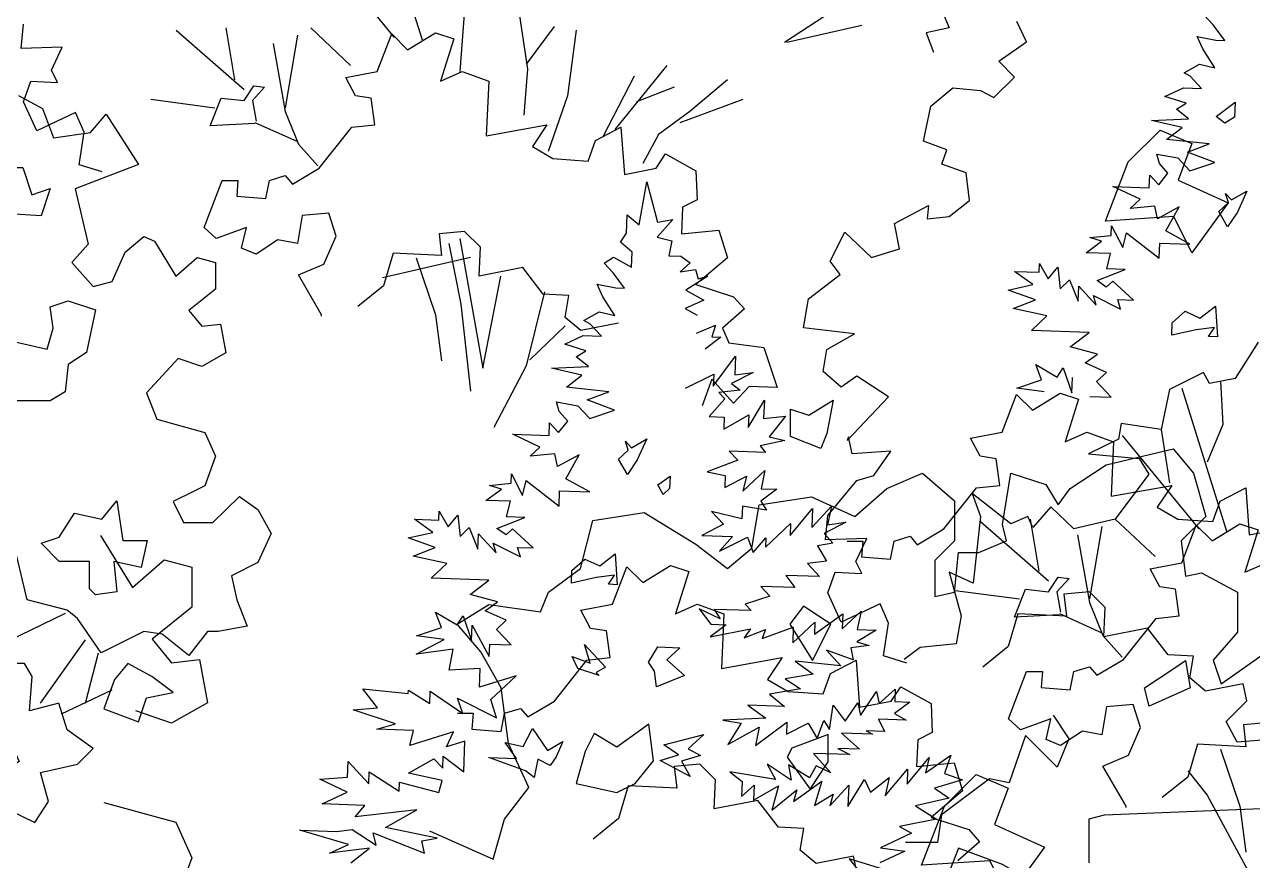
# Model space of a CAD drawing. Header units: inches. Extents: x -11 to 128, y 7 to 56.
# Drawn here: x 23.9788 to 24.4586, y 22.9823 to 23.309 of the extents above; entities that cross this region are included whole.
import ezdxf

# ---------------------------------------------------------------- set-up
doc = ezdxf.new("R2010")
doc.units = ezdxf.units.IN
doc.header["$MEASUREMENT"] = 0
doc.layers.add('CAY', color=94, linetype='Continuous')
doc.layers.add('CAY-3', color=61, linetype='Continuous')
picture_1 = doc.add_image_def('image1.jpg', size_in_pixel=(1680, 1093))

# ---------------------------------------------------------------- blocks, each defined once
blk = doc.blocks.new('A$C76451831')
at = {"layer": 'CAY'}
for p, q in [((1479.9, 1929.8), (1538.3, 1944)), ((1538.3, 1944), (1555.9, 1922.7)), ((1448.6, 1909.2), (1479.9, 1929.8)), ((1288.9, 1909.2), (1320.1, 1922.7)), ((1320.1, 1922.7), (1347.8, 1898.6)), ((1389.7, 1877.9), (1396.8, 1922.7)), ((1396.8, 1922.7), (1427.4, 1912.7)), ((1555.9, 1922.7), (1566.6, 1885)), ((1261.1, 1885), (1288.9, 1909.2)), ((1427.4, 1912.7), (1438, 1895)), ((1438, 1895), (1448.6, 1909.2)), ((1171.5, 1857.3), (1178, 1895)), ((1178, 1895), (1223.4, 1902.1)), ((1223.4, 1902.1), (1261.1, 1885)), ((1347.8, 1898.6), (1347.8, 1863.8)), ((1022.3, 1839.6), (1033, 1881.5)), ((1033, 1881.5), (1077.8, 1888.5)), ((1077.8, 1888.5), (1122.6, 1860.8)), ((1566.6, 1885), (1545.3, 1863.8)), ((1393.2, 1863.8), (1389.7, 1877.9)), ((1122.6, 1860.8), (1150.3, 1839.6)), ((1347.8, 1863.8), (1330.7, 1846.6)), ((1369, 1853.7), (1393.2, 1863.8)), ((1545.3, 1863.8), (1548.9, 1833.1)), ((1150.3, 1839.6), (1171.5, 1857.3)), ((1347.8, 1818.9), (1351.4, 1853.7)), ((1351.4, 1853.7), (1369, 1853.7)), ((994.6, 1818.9), (1022.3, 1839.6)), ((1330.7, 1846.6), (1330.7, 1815.4)), ((1548.9, 1833.1), (1563, 1836)), ((1563, 1836), (1594.3, 1818.9)), ((987.6, 1801.8), (994.6, 1818.9)), ((1330.7, 1815.4), (1347.8, 1818.9)), ((1594.3, 1818.9), (1594.3, 1784.1)), ((915, 1791.2), (942.7, 1808.3)), ((942.7, 1808.3), (987.6, 1801.8)), ((1580.1, 1739.3), (1673.3, 1805.4)), ((935.7, 1767), (915, 1791.2)), ((1594.3, 1784.1), (1573, 1759.9)), ((953.4, 1735.8), (935.7, 1767)), ((1573, 1759.9), (1580.1, 1739.3)), ((959.8, 1687.4), (953.4, 1735.8)), ((977.5, 1649), (959.8, 1687.4)), ((956.3, 1621.3), (977.5, 1649)), ((946.3, 1586.5), (956.3, 1621.3)), ((890.9, 1611.3), (946.3, 1586.5)), ((5920.2, 1227.6), (5912.4, 1236)), ((5192.6, 1187), (5205.3, 1219.7)), ((5205.3, 1219.7), (5219, 1206)), ((5219, 1206), (5243.2, 1220.8)), ((5243.2, 1220.8), (5259.1, 1215.5)), ((5930.2, 1214.1), (5920.2, 1227.6)), ((5259.1, 1215.5), (5247.5, 1178.6)), ((5906.3, 1217.6), (5922.5, 1214.3)), ((5911.3, 1206.6), (5906.3, 1217.6)), ((5922.5, 1214.3), (5930.2, 1214.1)), ((5921.6, 1190.3), (5911.3, 1206.6)), ((5165.2, 1181.8), (5192.6, 1187)), ((5247.5, 1178.6), (5266.4, 1187)), ((5266.4, 1187), (5289.7, 1178.6)), ((5894.8, 1185.8), (5908.2, 1193.5)), ((5908.2, 1193.5), (5921.6, 1190.3)), ((5173.6, 1165.9), (5165.2, 1181.8)), ((5289.7, 1178.6), (5287.5, 1131.1)), ((5900.1, 1182.9), (5894.8, 1185.8)), ((5910.1, 1172.2), (5900.1, 1182.9)), ((4880.4, 1166.1), (4901.2, 1154.7)), ((5187.3, 1163.8), (5173.6, 1165.9)), ((5878.2, 1165.1), (5894.3, 1172.7)), ((5896.6, 1159.5), (5878.2, 1165.1)), ((5894.3, 1172.7), (5910.1, 1172.2)), ((4901.2, 1154.7), (4910.7, 1129.1)), ((5190.5, 1140.6), (5187.3, 1163.8)), ((5888.2, 1154.3), (5896.6, 1159.5)), ((5898.8, 1145.8), (5888.2, 1154.3)), ((4942.9, 1133.8), (4956.7, 1149.9)), ((4956.7, 1149.9), (4984.6, 1105.9)), ((5866.6, 1144.2), (5898.8, 1145.8)), ((5893.1, 1138.3), (5866.6, 1144.2)), ((4910.7, 1129.1), (4942.9, 1133.8)), ((5142, 1102.7), (5170.5, 1138.5)), ((5170.5, 1138.5), (5190.5, 1140.6)), ((5287.5, 1131.1), (5340.3, 1140.6)), ((5340.3, 1140.6), (5327.6, 1121.6)), ((5382.5, 1126.9), (5404.6, 1138.5)), ((5404.6, 1138.5), (5407.8, 1097.4)), ((5879.6, 1127.9), (5893.1, 1138.3)), ((5376.1, 1109), (5382.5, 1126.9)), ((5916.6, 1123.9), (5879.6, 1127.9)), ((5897.8, 1116.8), (5916.6, 1123.9)), ((5327.6, 1121.6), (5345.5, 1111.1)), ((5435.2, 1102.7), (5443.6, 1115.3)), ((5443.6, 1115.3), (5470, 1100.6)), ((5871, 1115), (5889.4, 1111.7)), ((5873.4, 1106.8), (5871, 1115)), ((5889.4, 1111.7), (5899.9, 1100.4)), ((5921.5, 1107.8), (5897.8, 1116.8)), ((4984.6, 1105.9), (4929.6, 1084.7)), ((5118.8, 1089), (5142, 1102.7)), ((5345.5, 1111.1), (5376.1, 1109)), ((5407.8, 1097.4), (5435.2, 1102.7)), ((5880.8, 1098.4), (5873.4, 1106.8)), ((5899.9, 1100.4), (5921.5, 1107.8)), ((5057.6, 1092.1), (5071.3, 1092.1)), ((5071.3, 1092.1), (5070.3, 1078.4)), ((5095.6, 1076.3), (5098.8, 1092.1)), ((5098.8, 1092.1), (5112.5, 1096.3)), ((5112.5, 1096.3), (5118.8, 1089)), ((5420.6, 1053.6), (5427.3, 1091)), ((5427.3, 1091), (5436.5, 1055.8)), ((5470, 1100.6), (5471.1, 1075.2)), ((5864.5, 1085.8), (5864.9, 1096.7)), ((5864.9, 1096.7), (5872.8, 1088.2)), ((5872.8, 1088.2), (5880.8, 1098.4)), ((4929.6, 1084.7), (4941, 1036.7)), ((5856.5, 1075.7), (5832.8, 1086.9)), ((5832.8, 1086.9), (5864.5, 1085.8)), ((5070.3, 1078.4), (5095.6, 1076.3)), ((5458.4, 1068.9), (5457.3, 1045.7)), ((5471.1, 1075.2), (5458.4, 1068.9)), ((5848, 1067.8), (5856.5, 1075.7)), ((5869.4, 1069.8), (5848, 1067.8)), ((5871.7, 1058.8), (5869.4, 1069.8)), ((5890.7, 1069), (5871.7, 1058.8)), ((5879.1, 1048.1), (5890.7, 1069)), ((5409.5, 1046.3), (5410, 1062.2)), ((5410, 1062.2), (5420.6, 1053.6)), ((5268.6, 1047.8), (5246.4, 1045.7)), ((5282.3, 1034.1), (5268.6, 1047.8)), ((5449.8, 1058.1), (5436.1, 1042.7)), ((5436.5, 1055.8), (5449.8, 1058.1)), ((5457.3, 1045.7), (5490, 1048.9)), ((5490, 1048.9), (5497.4, 1024.6)), ((5831.4, 1044.3), (5831.6, 1052.5)), ((5831.6, 1052.5), (5841.4, 1033.6)), ((5900, 1036.5), (5879.1, 1048.1)), ((4973.2, 1029.6), (4989.3, 1043.4)), ((4989.3, 1043.4), (4998.7, 1039.1)), ((4998.7, 1039.1), (5017.2, 1008.8)), ((5246.4, 1045.7), (5248.5, 1026.7)), ((5404.2, 1038.3), (5409.5, 1046.3)), ((5414.3, 1029.8), (5404.2, 1038.3)), ((5436.1, 1042.7), (5449.1, 1039.5)), ((5449.1, 1039.5), (5446.4, 1026.4)), ((5809.5, 1029.2), (5823, 1039.2)), ((5812.7, 1042.3), (5831.4, 1044.3)), ((5823, 1039.2), (5812.7, 1042.3)), ((5841.4, 1033.6), (5844.6, 1046.6)), ((5844.6, 1046.6), (5873.3, 1024.3)), ((5873.3, 1024.3), (5873.7, 1037.4)), ((5873.7, 1037.4), (5900, 1036.5)), ((4941, 1036.7), (4926.8, 1020.6)), ((4961.8, 1004.1), (4973.2, 1029.6)), ((5206.3, 1028.8), (5197.9, 1000.4)), ((5248.5, 1026.7), (5206.3, 1028.8)), ((5281.2, 1008.8), (5282.3, 1034.1)), ((5413.9, 1016.7), (5414.3, 1029.8)), ((5446.4, 1026.4), (5456.8, 1026.1)), ((5456.8, 1026.1), (5464.8, 1020.4)), ((5830.8, 1028.5), (5809.5, 1029.2)), ((5827.6, 1015), (5830.8, 1028.5)), ((4926.8, 1020.6), (4945.3, 999.7)), ((5017.2, 1008.8), (5035.7, 1024.9)), ((5035.7, 1024.9), (5051.8, 1020.6)), ((5051.8, 1020.6), (5051.8, 997.4)), ((5273.8, 1025), (5197.2, 1007.3)), ((5319.2, 1016.2), (5281.2, 1008.8)), ((5337.1, 993), (5319.2, 1016.2)), ((5390, 1020.2), (5398.3, 1025.4)), ((5397.8, 1011.8), (5390, 1020.2)), ((5398.3, 1025.4), (5413.9, 1016.7)), ((5464.8, 1020.4), (5456.3, 1012.5)), ((5497.4, 1024.6), (5470, 1001.4)), ((5768.6, 1012.1), (5768.9, 1019.8)), ((5768.9, 1019.8), (5776.6, 1006.4)), ((5776.6, 1006.4), (5785.1, 1016.5)), ((5785.1, 1016.5), (5787.1, 997.8)), ((5407.8, 998.3), (5397.8, 1011.8)), ((5456.3, 1012.5), (5469.5, 1014.7)), ((5480.2, 1008.9), (5461.2, 996.5)), ((5469.5, 1014.7), (5472, 1006.5)), ((5472, 1006.5), (5480.2, 1008.9)), ((5747.3, 1012.8), (5768.6, 1012.1)), ((5763.2, 1001.4), (5747.3, 1012.8)), ((5787.1, 997.8), (5795.1, 1005.7)), ((5795.1, 1005.7), (5802.6, 986.9)), ((5819.1, 1004.9), (5843.5, 1014.5)), ((5827.1, 999.2), (5819.1, 1004.9)), ((5843.5, 1014.5), (5827.6, 1015)), ((4945.3, 999.7), (4961.8, 1004.1)), ((5051.8, 997.4), (5028.6, 978.9)), ((5197.9, 1000.4), (5175.7, 982.4)), ((5389, 990.8), (5383.9, 1001.9)), ((5383.9, 1001.9), (5400.1, 998.6)), ((5400.1, 998.6), (5407.8, 998.3)), ((5461.2, 996.5), (5476.8, 987.8)), ((5470, 1001.4), (5502.7, 990.9)), ((5741.8, 996.7), (5763.2, 1001.4)), ((5765.5, 988.2), (5741.8, 996.7)), ((5802.6, 986.9), (5803.1, 1000)), ((5803.1, 1000), (5818.4, 983.6)), ((5832.7, 1004.4), (5827.1, 999.2)), ((5850.7, 987.9), (5832.7, 1004.4)), ((5359.3, 991.9), (5337.1, 993)), ((5356.1, 972.9), (5359.3, 991.9)), ((5399.3, 974.6), (5389, 990.8)), ((5476.8, 987.8), (5460.6, 980.6)), ((5502.7, 990.9), (5512.2, 980.3)), ((5746.2, 980.7), (5765.5, 988.2)), ((5818.4, 983.6), (5815.9, 991.8)), ((5815.9, 991.8), (5839.5, 980.1)), ((5839.5, 980.1), (5837.1, 988.4)), ((5837.1, 988.4), (5850.7, 987.9)), ((5028.6, 978.9), (5040, 965.1)), ((5369.8, 961.3), (5356.1, 972.9)), ((5372.4, 970.1), (5385.8, 977.8)), ((5385.8, 977.8), (5399.3, 974.6)), ((5460.6, 980.6), (5470.9, 974.8)), ((5512.2, 980.3), (5493.2, 963.4)), ((5775.4, 974.2), (5746.2, 980.7)), ((5761.9, 961.5), (5775.4, 974.2)), ((5040, 965.1), (5056.1, 967.1)), ((5056.1, 967.1), (5060.8, 941.9)), ((5402.5, 967.7), (5369.8, 961.3)), ((5377.7, 967.2), (5372.4, 970.1)), ((5387.7, 956.4), (5377.7, 967.2)), ((5470.3, 959), (5486.9, 966.1)), ((5486.9, 966.1), (5483.8, 955.8)), ((5493.2, 963.4), (5498.5, 950.8)), ((5355.8, 949.4), (5371.9, 957)), ((5371.9, 957), (5387.7, 956.4)), ((5491.5, 955.5), (5478, 945.1)), ((5483.8, 955.8), (5491.5, 955.5)), ((5812.1, 959.8), (5761.9, 961.5)), ((5795.8, 947.2), (5812.1, 959.8)), ((5060.8, 941.9), (5040, 930.1)), ((5374.2, 943.7), (5355.8, 949.4)), ((5365.8, 938.6), (5374.2, 943.7)), ((5498.5, 950.8), (5529.1, 946.6)), ((5529.1, 946.6), (5540.7, 911.8)), ((5819.6, 940.9), (5795.8, 947.2)), ((5808.9, 933.2), (5819.6, 940.9)), ((5019.2, 937.2), (4991.7, 907.3)), ((5040, 930.1), (5019.2, 937.2)), ((5344.2, 928.5), (5376.4, 930.1)), ((5376.4, 930.1), (5365.8, 938.6)), ((5485, 913.1), (5504.5, 939.2)), ((5504.5, 939.2), (5503.9, 922.9)), ((5770.8, 918.6), (5765.8, 931.9)), ((5765.8, 931.9), (5784.4, 920.9)), ((5827.2, 924.8), (5808.9, 933.2)), ((5370.7, 922.5), (5344.2, 928.5)), ((5357.2, 912.1), (5370.7, 922.5)), ((5460.9, 911.2), (5485.4, 923.5)), ((5485.4, 923.5), (5485, 913.1)), ((5519.9, 925), (5501, 915.3)), ((5503.9, 922.9), (5519.9, 925)), ((5784.4, 920.9), (5789.7, 928.8)), ((5789.7, 928.8), (5797.1, 907.3)), ((5797.1, 907.3), (5797.6, 920.4)), ((5818.7, 916.9), (5827.2, 924.8)), ((5394.2, 908.1), (5357.2, 912.1)), ((5483.7, 919.1), (5475.3, 895.9)), ((5502.7, 898.1), (5483.7, 919.1)), ((5508.5, 909.6), (5489.8, 907.5)), ((5501, 915.3), (5508.5, 909.6)), ((5516.4, 912.8), (5502.7, 898.1)), ((5540.7, 911.8), (5516.4, 912.8)), ((5749.2, 911.2), (5770.8, 918.6)), ((5773.1, 908.1), (5749.2, 911.2)), ((5831.4, 903.4), (5818.7, 916.9)), ((4991.7, 907.3), (5000.7, 884.1)), ((5351, 891), (5348.6, 899.3)), ((5348.6, 899.3), (5367.1, 895.9)), ((5375.4, 901.1), (5394.2, 908.1)), ((5399.1, 892.1), (5375.4, 901.1)), ((5495.1, 901.9), (5481.4, 886.5)), ((5489.8, 907.5), (5495.1, 901.9)), ((5515.5, 877.1), (5529.5, 900.7)), ((5529.5, 900.7), (5528.9, 884.8)), ((5812.9, 904), (5831.4, 903.4)), ((5358.4, 882.6), (5351, 891)), ((5367.1, 895.9), (5377.5, 884.7)), ((5377.5, 884.7), (5399.1, 892.1)), ((5494.1, 875.6), (5515.9, 888)), ((5515.9, 888), (5515.5, 877.1)), ((5000.7, 884.1), (5042.4, 872.7)), ((5342.1, 870.1), (5342.5, 880.9)), ((5342.5, 880.9), (5350.4, 872.5)), ((5350.4, 872.5), (5358.4, 882.6)), ((5481.4, 886.5), (5494.5, 886)), ((5494.5, 886), (5494.1, 875.6)), ((5528.9, 884.8), (5548, 886.9)), ((5548, 886.9), (5533.8, 868.8)), ((5042.4, 872.7), (5051.8, 851.9)), ((5310.5, 871.2), (5342.1, 870.1)), ((5334.1, 859.9), (5310.5, 871.2)), ((5533.8, 868.8), (5547.3, 865.6)), ((5325.6, 852), (5334.1, 859.9)), ((5498.9, 856.4), (5506.3, 848.5)), ((5530.6, 855.3), (5498.9, 856.4)), ((5547.3, 865.6), (5525.8, 860.9)), ((5525.8, 860.9), (5530.6, 855.3)), ((5051.8, 851.9), (5042.4, 826.3)), ((5347, 854), (5325.6, 852)), ((5349.4, 843.1), (5347, 854)), ((5368.3, 853.3), (5349.4, 843.1)), ((5356.7, 832.4), (5368.3, 853.3)), ((5506.3, 848.5), (5479.7, 838.5)), ((5309, 828.6), (5309.3, 836.7)), ((5309.3, 836.7), (5319, 817.8)), ((5479.7, 838.5), (5495.4, 835.2)), ((5495.4, 835.2), (5495.1, 824.8)), ((5495.1, 824.8), (5514, 834.6)), ((5510.8, 821.5), (5530, 839.5)), ((5514, 834.6), (5510.8, 821.5)), ((5530, 839.5), (5526.8, 823.7)), ((5042.4, 826.3), (5033.3, 821.6)), ((5287.1, 813.5), (5300.6, 823.4)), ((5290.3, 826.5), (5309, 828.6)), ((5300.6, 823.4), (5290.3, 826.5)), ((5319, 817.8), (5322.2, 830.9)), ((5322.2, 830.9), (5350.9, 808.5)), ((5377.6, 820.8), (5356.7, 832.4)), ((5540.3, 823.2), (5526.4, 812.8)), ((5526.8, 823.7), (5540.3, 823.2)), ((5033.3, 821.6), (5014.8, 812.5)), ((5014.8, 812.5), (5023.9, 794.1)), ((5049.4, 794.1), (5072.6, 816.9)), ((5072.6, 816.9), (5088.7, 805.5)), ((5308.4, 812.7), (5287.1, 813.5)), ((5305.2, 799.3), (5308.4, 812.7)), ((5350.9, 808.5), (5351.3, 821.7)), ((5351.3, 821.7), (5377.6, 820.8)), ((5526.4, 812.8), (5531.5, 805)), ((5088.7, 805.5), (5100.1, 784.6)), ((5246.2, 796.3), (5246.5, 804)), ((5246.5, 804), (5254.2, 790.6)), ((5510, 797.5), (5483.5, 803.9)), ((5483.5, 803.9), (5494, 792.7)), ((5510.4, 808.4), (5510, 797.5)), ((5531.5, 805), (5510.4, 808.4)), ((5552.1, 782.9), (5571.5, 806.3)), ((5570.9, 790), (5587.9, 808.4)), ((5571.5, 806.3), (5570.9, 790)), ((5587.9, 808.4), (5584.6, 792.2)), ((5023.9, 794.1), (5049.4, 794.1)), ((5240.9, 785.6), (5224.9, 797.1)), ((5224.9, 797.1), (5246.2, 796.3)), ((5254.2, 790.6), (5262.7, 800.7)), ((5262.7, 800.7), (5264.7, 782.1)), ((5296.7, 789.1), (5321.1, 798.7)), ((5321.1, 798.7), (5305.2, 799.3)), ((5494, 792.7), (5475, 782.9)), ((5530.4, 772.8), (5552.4, 793.3)), ((5552.4, 793.3), (5552.1, 782.9)), ((5600.5, 794.4), (5581.6, 784.6)), ((5584.6, 792.2), (5600.5, 794.4)), ((4951.7, 782.9), (4979.4, 737.5)), ((5100.1, 784.6), (5088.7, 759.5)), ((5219.4, 781), (5240.9, 785.6)), ((5243.1, 772.4), (5219.4, 781)), ((5264.7, 782.1), (5272.7, 790)), ((5272.7, 790), (5280.2, 771.1)), ((5280.2, 771.1), (5280.7, 784.3)), ((5280.7, 784.3), (5296, 767.8)), ((5304.7, 783.4), (5296.7, 789.1)), ((5310.3, 788.7), (5304.7, 783.4)), ((5328.3, 772.2), (5310.3, 788.7)), ((5475, 782.9), (5501.7, 782)), ((5501.7, 782), (5490.4, 769.2)), ((5490.4, 769.2), (5514.9, 781.5)), ((5514.9, 781.5), (5519.8, 768.2)), ((5519.8, 768.2), (5530.7, 781)), ((5530.7, 781), (5530.4, 772.8)), ((5581.6, 784.6), (5589, 776.2)), ((5223.8, 764.9), (5243.1, 772.4)), ((5296, 767.8), (5293.5, 776.1)), ((5293.5, 776.1), (5317.1, 764.4)), ((5314.7, 772.6), (5328.3, 772.2)), ((5317.1, 764.4), (5314.7, 772.6)), ((5589, 776.2), (5575.8, 773.9)), ((5575.8, 773.9), (5583.5, 760.5)), ((4887.9, 726.8), (4878.5, 766.1)), ((4979.4, 737.5), (5007.1, 761.7)), ((5007.1, 761.7), (5031.3, 755.2)), ((5088.7, 759.5), (5065.6, 747.7)), ((5253, 758.5), (5223.8, 764.9)), ((5583.5, 760.5), (5567.1, 758.4)), ((5031.3, 755.2), (5031.3, 720.4)), ((5239.5, 745.8), (5253, 758.5)), ((5567.1, 758.4), (5577.6, 747.1)), ((5065.6, 747.7), (5070.3, 726.8)), ((5289.7, 744), (5239.5, 745.8)), ((5273.4, 731.5), (5289.7, 744)), ((5526.5, 738.5), (5534.4, 730.1)), ((5555.9, 737.5), (5526.5, 738.5)), ((5577.6, 747.1), (5548.1, 748.2)), ((5548.1, 748.2), (5555.9, 737.5)), ((4922.5, 717.8), (4887.9, 726.8)), ((5070.3, 726.8), (5079.3, 704)), ((5297.2, 725.2), (5273.4, 731.5)), ((5534.4, 730.1), (5512.8, 723.1)), ((4931.5, 710.7), (4922.5, 717.8)), ((5031.3, 720.4), (4996.5, 692.7)), ((5248.4, 702.9), (5243.4, 716.2)), ((5243.4, 716.2), (5262.1, 705.1)), ((5286.5, 717.4), (5297.2, 725.2)), ((5304.8, 709.1), (5286.5, 717.4)), ((5472.8, 719.1), (5482.8, 705.6)), ((5491.1, 710.3), (5472.8, 719.1)), ((5518.1, 717.5), (5485.9, 718.6)), ((5485.9, 718.6), (5491.1, 710.3)), ((5512.8, 723.1), (5518.1, 717.5)), ((5597.3, 701.6), (5613.7, 716.9)), ((5613.7, 716.9), (5610.4, 701.1)), ((4825.4, 669), (4921.3, 715.4)), ((4952.3, 680.8), (4931.5, 710.7)), ((5262.1, 705.1), (5267.3, 713.1)), ((5267.3, 713.1), (5274.7, 691.5)), ((5296.4, 701.2), (5304.8, 709.1)), ((5482.8, 705.6), (5496.3, 705.1)), ((5554.2, 689.5), (5573.5, 707.4)), ((5573.1, 697), (5597.7, 714.7)), ((5573.5, 707.4), (5573.1, 697)), ((5597.7, 714.7), (5597.3, 701.6)), ((4989.3, 699.3), (4952.3, 680.8)), ((5005.4, 696.9), (4989.3, 699.3)), ((5028.6, 678.5), (5005.4, 696.9)), ((5044.7, 699.3), (5028.6, 678.5)), ((5054.2, 699.3), (5044.7, 699.3)), ((5079.3, 704), (5054.2, 699.3)), ((5226.8, 695.5), (5248.4, 702.9)), ((5250.7, 692.4), (5226.8, 695.5)), ((5274.7, 691.5), (5275.2, 704.7)), ((5275.2, 704.7), (5290.1, 677.4)), ((5309, 687.6), (5296.4, 701.2)), ((5496.3, 705.1), (5482.4, 694.7)), ((5482.4, 694.7), (5517.5, 701.6)), ((5517.5, 701.6), (5511.8, 693.7)), ((5511.8, 693.7), (5530.6, 701.2)), ((5527.6, 693.1), (5554.7, 703.1)), ((5530.6, 701.2), (5527.6, 693.1)), ((5554.7, 703.1), (5554.2, 689.5)), ((5626.7, 700.5), (5610, 690.2)), ((5610.4, 701.1), (5626.7, 700.5)), ((4899.3, 636.8), (4938.6, 692.2)), ((4996.5, 692.7), (5013.6, 672)), ((5226.3, 679.6), (5250.7, 692.4)), ((5290.1, 677.4), (5290.5, 688.3)), ((5290.5, 688.3), (5309, 687.6)), ((5620.8, 687.1), (5604.8, 685)), ((5604.8, 685), (5606.7, 674.5)), ((5610, 690.2), (5620.8, 687.1)), ((4938.6, 636.8), (4950, 680.8)), ((5013.6, 672), (5037.8, 675)), ((5037.8, 675), (5044.9, 637.2)), ((5258.6, 683.9), (5226.3, 679.6)), ((5255.2, 665.5), (5258.6, 683.9)), ((5596.1, 669.4), (5556.4, 673.5)), ((5556.4, 673.5), (5571.9, 662.1)), ((5606.7, 674.5), (5583.5, 683)), ((5583.5, 683), (5596.1, 669.4)), ((5282, 667.2), (5255.2, 665.5)), ((5281.5, 650.9), (5282, 667.2)), ((5313.5, 660.7), (5281.5, 650.9)), ((5291.5, 640.2), (5313.5, 660.7)), ((5571.9, 662.1), (5547.7, 658)), ((5547.7, 658), (5561, 649.3)), ((4917.8, 627.7), (4961.8, 648.6)), ((5179.9, 649.5), (5219.6, 645.4)), ((5192.9, 632.7), (5179.9, 649.5)), ((5219.6, 645.4), (5219.7, 648.1)), ((5219.7, 648.1), (5238.4, 636.6)), ((5238.4, 636.6), (5238.7, 647.4)), ((5238.7, 647.4), (5267.1, 627.9)), ((5561, 649.3), (5534.1, 644.8)), ((5534.1, 644.8), (5546.9, 634)), ((5613.2, 626.2), (5627.1, 647)), ((5627.1, 647), (5629.4, 636.5)), ((5629.4, 636.5), (5643.5, 649.2)), ((5643.5, 649.2), (5643.1, 638.3)), ((5044.9, 637.2), (5013.6, 619.5)), ((5171.6, 631.2), (5192.9, 632.7)), ((5208.3, 619), (5171.6, 631.2)), ((5262.5, 641.2), (5296.4, 624.1)), ((5267.1, 627.9), (5262.5, 641.2)), ((5296.4, 624.1), (5291.5, 640.2)), ((5515.2, 635.1), (5530.7, 623.7)), ((5546.9, 634), (5515.2, 635.1)), ((5586.1, 614), (5589.5, 635.2)), ((5589.5, 635.2), (5599.9, 621.2)), ((5599.9, 621.2), (5610.9, 637.2)), ((5610.9, 637.2), (5613.2, 626.2)), ((5656.2, 637.9), (5642.7, 627.9)), ((5643.1, 638.3), (5656.2, 637.9)), ((5013.6, 619.5), (4982.4, 630.1)), ((5530.7, 623.7), (5493.4, 622.2)), ((5493.4, 622.2), (5509.2, 619.4)), ((5521.7, 599.9), (5549.1, 620.3)), ((5549.1, 620.3), (5548.8, 609.9)), ((5575.4, 606.2), (5581.3, 621.9)), ((5581.3, 621.9), (5586.1, 614)), ((5629, 622.9), (5634, 612.3)), ((5652.9, 622.1), (5629, 622.9)), ((5642.7, 627.9), (5652.9, 622.1)), ((5192.3, 614.2), (5208.3, 619)), ((5224, 613.1), (5192.3, 614.2)), ((5220.8, 600), (5224, 613.1)), ((5258.8, 611.8), (5220.8, 600)), ((5252.9, 598.9), (5258.8, 611.8)), ((5509.2, 619.4), (5497.7, 600.8)), ((5497.7, 600.8), (5525, 616.1)), ((5525, 616.1), (5521.7, 599.9)), ((5548.8, 609.9), (5567.7, 619.6)), ((5567.7, 619.6), (5575.4, 606.2)), ((5596.8, 610.9), (5612.2, 596.8)), ((5623.5, 610), (5596.8, 610.9)), ((5618.2, 612.9), (5623.5, 610)), ((5634, 612.3), (5618.2, 612.9)), ((5268.9, 603.8), (5252.9, 598.9)), ((5268, 577.1), (5268.9, 603.8)), ((5219.9, 576), (5241.7, 588.4)), ((5241.7, 588.4), (5249.5, 580.4)), ((5249.5, 580.4), (5249.9, 590.8)), ((5249.9, 590.8), (5268, 577.1)), ((5603.9, 592.1), (5572.2, 593.2)), ((5572.2, 593.2), (5587.5, 576.3)), ((5612.2, 596.8), (5593.6, 597.4)), ((5593.6, 597.4), (5603.9, 592.1)), ((5653.7, 566.3), (5673.1, 589.7)), ((5669.9, 576.2), (5691.8, 591.7)), ((5673.1, 589.7), (5669.9, 576.2)), ((5691.8, 591.7), (5686.2, 575.6)), ((5166.8, 572.4), (5167.3, 586)), ((5167.3, 586), (5185.2, 566.8)), ((5185.2, 566.8), (5185.5, 577.2)), ((5185.5, 577.2), (5211.7, 560.4)), ((5552.8, 569.8), (5532, 583.7)), ((5532, 583.7), (5539.2, 570.3)), ((5568.7, 572), (5550.5, 583.1)), ((5550.5, 583.1), (5552.8, 569.8)), ((5574.5, 582.2), (5568.7, 572)), ((5587.5, 576.3), (5574.5, 582.2)), ((5634.8, 556.1), (5654.2, 579.4)), ((5654.2, 579.4), (5653.7, 566.3)), ((5142.7, 570.6), (5166.8, 572.4)), ((5166.3, 559.3), (5142.7, 570.6)), ((5211.7, 560.4), (5212, 568.1)), ((5212, 568.1), (5246.1, 559.2)), ((5249.2, 569.6), (5219.9, 576)), ((5246.1, 559.2), (5249.2, 569.6)), ((5499.6, 577.1), (5510.2, 568.6)), ((5539.2, 570.3), (5499.6, 577.1)), ((5510.2, 568.6), (5509.7, 555.5)), ((5554.9, 551.2), (5579.5, 568.9)), ((5579.5, 568.9), (5573.3, 547.8)), ((5602.3, 546.8), (5616.7, 570.3)), ((5616.7, 570.3), (5621.8, 559.3)), ((5621.8, 559.3), (5638.1, 572.3)), ((5638.1, 572.3), (5634.8, 556.1)), ((5701.9, 570.1), (5677.6, 562.8)), ((5686.2, 575.6), (5701.9, 570.1)), ((5144.7, 549.2), (5166.3, 559.3)), ((5509.7, 555.5), (5520.5, 565.5)), ((5520.5, 565.5), (5520, 552.4)), ((5520, 552.4), (5541.7, 564.8)), ((5541.7, 564.8), (5536, 543.7)), ((5536, 543.7), (5557.9, 561.5)), ((5557.9, 561.5), (5554.9, 551.2)), ((5573.3, 547.8), (5589.5, 557.7)), ((5586.4, 547.4), (5602.9, 565.4)), ((5589.5, 557.7), (5586.4, 547.4)), ((5602.9, 565.4), (5602.3, 546.8)), ((5677.6, 562.8), (5690.5, 554.2)), ((5181.8, 547.9), (5144.7, 549.2)), ((5173.3, 537.8), (5181.8, 547.9)), ((5690.5, 554.2), (5661.2, 547.5)), ((5661.2, 547.5), (5679.4, 536)), ((5227, 544), (5173.3, 537.8)), ((5199.7, 528.7), (5227, 544)), ((5679.4, 536), (5647, 529.4)), ((5683.6, 539.8), (5680.1, 515.6)), ((5125.3, 526.3), (5157, 525.2)), ((5167.5, 513.9), (5125.3, 526.3)), ((5157, 525.2), (5170.6, 527)), ((5170.6, 527), (5191.5, 513.1)), ((5189.1, 524.1), (5233.8, 506.2)), ((5191.5, 513.1), (5189.1, 524.1)), ((5244.7, 519.4), (5199.7, 528.7)), ((5647, 529.4), (5657.7, 523.6)), ((5150.9, 506.4), (5167.5, 513.9)), ((5231.5, 517.1), (5244.7, 519.4)), ((5233.8, 506.2), (5231.5, 517.1)), ((5657.7, 523.6), (5630.5, 510.9)), ((5680.1, 515.6), (5652.4, 515.6)), ((5185.9, 510.6), (5150.9, 506.4)), ((5169.6, 498), (5185.9, 510.6)), ((5651.7, 507.9), (5630, 497.8)), ((5630.5, 510.9), (5651.7, 507.9)), ((5632.6, 492.3), (5603.4, 501.4)), ((5603.4, 501.4), (5616.4, 485.1))]:
    blk.add_line(p, q, dxfattribs=at)
for points in [[(1240.2, 1791.1), (1216.4, 1806.9), (1204.5, 1791.1), (1224.3, 1759.4)], [(1537.1, 1751.5), (1548.9, 1759.4), (1552.9, 1735.6), (1517.3, 1719.8), (1513.3, 1735.6)], [(1085.8, 1672.3), (1081.8, 1704), (1054.1, 1684.2), (1034.3, 1696), (1026.4, 1680.2), (1018.5, 1652.5), (1054.1, 1644.6), (1069.9, 1652.5)], [(1339.1, 1632.7), (1366.8, 1660.4), (1394.5, 1648.5), (1382.7, 1616.8), (1426.2, 1597), (1394.5, 1553.5), (1378.7, 1585.2), (1319.3, 1581.2)], [(722.8, 1185.8), (750.5, 1213.5), (778.2, 1201.7), (766.3, 1170), (809.9, 1150.2), (778.2, 1106.6), (762.4, 1138.3), (703, 1134.3)], [(5922.9, 1147.7), (5939.2, 1160.3), (5938.7, 1147.1), (5930.4, 1142)], [(4862.9, 1119.3), (4873.5, 1124.6), (4873.5, 1103.5), (4884.1, 1103.5), (4892, 1079.7), (4907.8, 1085), (4899.9, 1061.2), (4857.7, 1063.9), (4849.7, 1055.9), (4841.8, 1095.6), (4849.7, 1095.6)], [(5925, 1065.1), (5933.4, 1073), (5931, 1080.8), (5936.2, 1075.1), (5949.6, 1082.8), (5941.3, 1064.5), (5932.7, 1051.7)], [(4865.6, 929.2), (4870.9, 953), (4905.2, 945.1), (4910.4, 963.5), (4907.8, 982), (4923.6, 987.3), (4947.4, 979.4), (4939.5, 942.4), (4923.6, 931.9), (4921, 908.1), (4907.8, 900.2), (4873.5, 900.2)], [(5923.9, 955.9), (5916.2, 956.2), (5921.4, 964.1), (5905.5, 962), (5884.1, 957.3), (5884.4, 968.1), (5895.7, 978.2), (5908.6, 972.3), (5922.1, 982.7)], [(5552.4, 869.2), (5552.4, 892.9), (5568.2, 887.7), (5589.3, 900.9), (5584, 871.8), (5578.8, 858.6)], [(5402.6, 849.4), (5411, 857.2), (5408.6, 865), (5413.8, 859.4), (5427.2, 867.1), (5418.9, 848.8), (5410.3, 835.9)], [(4915.7, 781.4), (4928.9, 802.5), (4952.7, 797.2), (4965.9, 813), (4971.2, 778.7), (4992.3, 778.7), (4987, 755), (4963.2, 760.2), (4965.9, 733.8), (4947.4, 731.2), (4942.1, 736.5), (4942.1, 760.2), (4915.7, 760.2), (4899.9, 776.1)], [(5401.5, 740.1), (5393.8, 740.4), (5399.1, 748.4), (5383.1, 746.2), (5361.7, 741.5), (5362, 752.4), (5373.3, 762.4), (5386.2, 756.5), (5399.7, 766.9)], [(5385.6, 660.9), (5367.2, 667), (5362.2, 677.6), (5377.8, 671.6), (5372.9, 688.1), (5391.3, 668.4), (5383, 663.7)], [(5433.8, 664.7), (5428.6, 672.6), (5436.8, 685.9), (5455.8, 685.2), (5444.5, 674.7), (5459.9, 661), (5435.5, 651)], [(4892.2, 660), (4885.5, 671.4), (4869.4, 671.4), (4869.4, 643.8), (4852.9, 632), (4836.8, 636.8), (4843.9, 609.2), (4871.4, 606.9), (4880.8, 586), (4862.3, 574.6), (4862.3, 553.8), (4871.4, 544.4), (4894.6, 533), (4906.4, 551.4), (4899.3, 576.6), (4931.5, 583.7), (4945.3, 597.4), (4922.5, 613.6), (4915.4, 636.8), (4889.8, 630.1)], [(4975.5, 671.4), (4963.7, 657.6), (4954.7, 632), (4984.6, 620.6), (4991.7, 641.5), (5014.8, 646.2), (4996.4, 660)], [(5321.5, 577.9), (5289.7, 589.5), (5313.7, 588.6), (5303.8, 602.6), (5319.5, 599.3), (5327.8, 614.9), (5340.7, 595.8), (5354.1, 603.5), (5348.2, 590.1), (5343, 582.6), (5332.3, 588), (5329, 572.2)], [(5441.9, 600.5), (5476.7, 609.7), (5463.1, 597), (5473.8, 591.2), (5457.3, 586.3), (5465, 572.9), (5438.7, 587), (5454.8, 591.9)]]:
    blk.add_lwpolyline(points, close=True, dxfattribs=at)
for points in [[(4953.2, 1099.5), (4933.2, 1105.8), (4937.4, 1134.3), (4930, 1151.2), (4896.3, 1135.4), (4884.7, 1160.7), (4891, 1178.6), (4914.2, 1177.5), (4908.9, 1188.1), (4918.4, 1208.1), (4882.5, 1207.1), (4884.7, 1228.2)], [(5682, 1245), (5690.4, 1225), (5670.4, 1220.8), (5676.7, 1203.9)], [(530, 749.3), (509.9, 755.6), (514.2, 784.1), (506.8, 800.9), (473, 785.1), (461.4, 810.4), (467.7, 828.4), (490.9, 827.3), (485.7, 837.9), (495.2, 857.9), (459.3, 856.8), (461.4, 877.9), (486.7, 908.5), (501.5, 912.7), (516.3, 933.8), (482.5, 931.7), (479.3, 946.5), (478.3, 943.3), (514.2, 981.3), (486.7, 999.2), (473, 989.7), (457.2, 1003.4), (460.4, 1022.4), (484.6, 1036.1), (440.3, 1041.4), (444.5, 1066.7), (472, 1087.8), (463.5, 1099.4), (476.2, 1124.7), (499.4, 1102.6), (523.6, 1110), (519.4, 1132.1), (549, 1147.9), (547.9, 1136.3), (566.9, 1138.4), (584.8, 1152.1), (581.7, 1176.4), (560.6, 1183.8), (564.8, 1196.4), (544.7, 1203.8), (551.1, 1234.4), (570.1, 1250.2), (594.3, 1248.1), (605.9, 1241.8), (623.8, 1259.7), (610.1, 1273.4), (634.4, 1290.3), (625.9, 1308.2)], [(5271.7, 1376.9), (5269.6, 1256.6), (5264.3, 1187)], [(5192.6, 1338.9), (5231.6, 1214.5)], [(5140.9, 1297.8), (5207.4, 1216.6)], [(5310.7, 1274.6), (5323.4, 1189.1), (5320.2, 1149.1)], [(5595.5, 1244), (5547, 1212.3)], [(5017.5, 1222.9), (5076.6, 1171.2)], [(5060.8, 1225), (5068.2, 1179.7)], [(5123, 1218.7), (5112.5, 1155.4)], [(5134.6, 1225), (5169.4, 1192.3)], [(5346.6, 1226.1), (5322.3, 1193.4)], [(5365.6, 1222.9), (5358.2, 1165.9), (5341.3, 1117.4)], [(5614.5, 1227.1), (5549.1, 1212.3)], [(5101.9, 1211.3), (5112.5, 1152.2), (5124.1, 1123.8), (5140.9, 1104.8)], [(5444.7, 1192.3), (5399.3, 1136.4)], [(5416.2, 1182.8), (5388.8, 1130.1)], [(5497.4, 1179.7), (5464.7, 1152.2), (5437.3, 1132.2), (5423.6, 1106.9)], [(5086.1, 1141.7), (5047.1, 1139.6), (5056.6, 1163.8), (5076.6, 1161.7), (5085, 1174.4), (5094.5, 1173.3), (5084, 1161.7), (5087.2, 1143.8)], [(5451, 1173.3), (5418.3, 1160.7)], [(4995.4, 1162.8), (5051.3, 1155.4)], [(5456.3, 1142.7), (5511.1, 1162.8)], [(5086.1, 1142.7), (5123, 1125.9)], [(5144.1, 974), (5144.1, 975), (5124.1, 1009.8), (5146.2, 1019.3), (5156.8, 1043.6), (5150.4, 1063.6), (5127.2, 1061.5), (5123, 1037.3), (5106.1, 1040.4), (5087.2, 1027.8), (5074.5, 1033.1), (5078.7, 1051), (5052.3, 1041.5), (5041.8, 1051), (5057.6, 1092.1)], [(5254.8, 1037.3), (5265.4, 984.5), (5273.8, 908.6)], [(5264.3, 1041.5), (5284.4, 928.6), (5300.2, 1008.8)], [(835.8, 1028.7), (815.8, 997.1), (793.6, 992.9), (788.4, 1002.4), (758.8, 987.6), (751.5, 952.8), (716.7, 958.1), (714.5, 944.4), (688.2, 931.7), (732.5, 927.5), (740.9, 913.8), (711.4, 874.8), (675.5, 866.3), (655.5, 885.3), (639.7, 867.4), (635.4, 876.9), (620.7, 870.5), (586.9, 896.9), (594.3, 876.9), (588, 818.9), (566.9, 828.4), (577.4, 790.4), (573.2, 766.1), (541.6, 763), (527.9, 752.4)], [(5226.4, 1024.6), (5243.2, 975), (5248.5, 935)], [(803.1, 995), (805.2, 957), (791.5, 924.3)], [(5338.2, 995.1), (5322.3, 930.7), (5293.9, 877)], [(769.4, 988.7), (808.4, 864.2)], [(5356.1, 965.6), (5325.5, 936)], [(751.5, 952.8), (758.8, 906.4)], [(717.7, 947.5), (784.2, 866.3)], [(594.3, 872.7), (653.4, 821)], [(634.4, 741.9), (648.1, 741.9), (647, 728.2), (672.4, 726.1), (675.5, 741.9), (689.2, 746.1), (695.6, 738.7), (718.8, 752.4), (747.2, 788.3), (767.3, 790.4), (764.1, 813.6), (750.4, 815.7), (742, 831.5), (769.4, 836.8), (782, 869.5), (795.8, 855.8), (820, 870.5), (835.8, 865.3), (824.2, 828.4), (843.2, 836.8)], [(845.3, 697.6), (823.2, 695.5), (825.3, 676.5), (783.1, 678.6), (774.7, 650.1), (752.5, 632.2)], [(637.6, 874.8), (644.9, 829.4)], [(699.8, 868.4), (689.2, 805.2)], [(711.4, 874.8), (746.2, 842.1)], [(678.7, 861.1), (689.2, 802), (700.8, 773.5), (717.7, 754.5)], [(5441.4, 818.5), (5436.7, 826.9), (5447.4, 834.6), (5447, 823.8), (5441.4, 818.5)], [(662.9, 791.4), (623.8, 789.3), (633.3, 813.6), (653.4, 811.5), (661.8, 824.1), (671.3, 823.1), (660.8, 811.5), (663.9, 793.6)], [(572.2, 812.5), (628.1, 805.2)], [(662.9, 792.5), (699.8, 775.6)], [(720.9, 623.7), (720.9, 624.8), (700.8, 659.6), (723, 669.1), (733.5, 693.4), (727.2, 713.4), (704, 711.3), (699.8, 687), (682.9, 690.2), (663.9, 677.5), (651.3, 682.8), (655.5, 700.7), (629.1, 691.2), (618.6, 700.7), (634.4, 741.9)], [(803.1, 674.4), (820, 624.8), (825.3, 584.7)], [(774.7, 655.4), (791.5, 634.3), (850.6, 524.6), (847.4, 444.5), (842.2, 343.2), (836.9, 219.8), (831.6, 177.6), (821.1, 141.8)]]:
    blk.add_lwpolyline(points, dxfattribs=at)
at = {"layer": 'CAY-3'}
for p, q in [((5780.9, 626.5), (5794.5, 605.9)), ((5756.9, 608.7), (5742.6, 567.5)), ((5766.8, 598.8), (5756.9, 608.7)), ((5784.5, 581.1), (5766.8, 598.8)), ((5794.5, 605.9), (5784.5, 581.1)), ((5725.5, 571.1), (5683.6, 539.8)), ((5742.6, 567.5), (5725.5, 571.1)), ((4954.6, 550.5), (5017.1, 533.4)), ((5825.7, 539.8), (5961.9, 545.3)), ((5812.2, 536.3), (5825.7, 539.8)), ((5812.2, 497.9), (5812.2, 536.3)), ((5017.1, 533.4), (5031.3, 502.1)), ((5031.3, 502.1), (5017.1, 463.8))]:
    blk.add_line(p, q, dxfattribs=at)
for points in [[(5601.5, 778.1), (5615.2, 778.1), (5614.1, 764.4), (5639.4, 762.3), (5642.6, 778.1), (5656.3, 782.3), (5662.6, 774.9), (5685.8, 788.7), (5714.3, 824.5), (5734.4, 826.6), (5731.2, 849.8), (5717.5, 851.9), (5709, 867.8), (5736.5, 873), (5749.1, 905.7), (5762.8, 892), (5787.1, 906.8), (5802.9, 901.5), (5791.3, 864.6), (5810.3, 873), (5833.5, 864.6), (5831.4, 817.1), (5884.1, 826.6), (5871.5, 807.6), (5889.4, 797.1), (5920, 795), (5926.3, 812.9), (5948.5, 824.5), (5951.6, 783.4), (5979, 788.7)], [(5966.4, 605.1), (5941.1, 603), (5931.6, 621), (5949.5, 638.9), (5946.3, 653.7), (5913.6, 647.3), (5899.9, 658.9), (5903.1, 677.9), (5881, 679), (5863, 702.2), (5825.1, 694.8), (5826.1, 720.1), (5812.4, 733.8), (5790.2, 731.7), (5792.4, 712.7), (5750.2, 714.8), (5741.7, 686.3), (5719.6, 668.4)], [(138.9, 705.6), (152.6, 705.6), (151.5, 691.9), (176.9, 689.8), (180, 705.6), (193.7, 709.9), (200.1, 702.5), (223.3, 716.2), (251.7, 752), (271.8, 754.2), (268.6, 777.4), (254.9, 779.5), (246.5, 795.3), (273.9, 800.6), (286.5, 833.3), (300.3, 819.5), (324.5, 834.3), (340.3, 829), (328.7, 792.1), (347.7, 800.6), (370.9, 792.1), (368.8, 744.7), (421.5, 754.2), (408.9, 735.2), (426.8, 724.6), (457.4, 722.5), (463.7, 740.4), (485.9, 752), (489, 710.9), (516.5, 716.2), (524.9, 728.8), (551.3, 714.1), (552.3, 688.8), (539.7, 682.4), (538.6, 659.2), (571.3, 662.4), (578.7, 638.1), (551.3, 614.9), (584, 604.4), (593.5, 593.8), (574.5, 577)], [(486.9, 566.4), (483.8, 581.2), (451.1, 574.9), (437.4, 586.5), (440.5, 605.4), (418.4, 606.5), (400.5, 629.7), (362.5, 622.3), (363.5, 647.6), (349.8, 661.3), (327.7, 659.2), (329.8, 640.3), (287.6, 642.4), (279.2, 613.9), (257, 596)]]:
    blk.add_lwpolyline(points, dxfattribs=at)
for points in [[(430.1, 675.3), (426.1, 667.3), (445.9, 639.6), (461.7, 663.4), (461.7, 687.1)], [(5736.7, 496.4), (5698.4, 510.5), (5684.8, 475.7), (5709, 475.7), (5719, 448), (5750.3, 462.2), (5753.8, 486.4)]]:
    blk.add_lwpolyline(points, close=True, dxfattribs=at)

msp = doc.modelspace()

# ---------------------------------------------------------------- block references
at = {"layer": 'CAY', "xscale": 0.0004489089019145984, "yscale": 0.0004489089019145984, "zscale": 0.0004489089019145984}
for p in [(21.78568, 22.75783), (24.08562, 22.72302), (23.73714, 22.27055)]:
    msp.add_blockref('A$C76451831', p, dxfattribs=at)

# ---------------------------------------------------------------- pictures from other files: only their frames are drawn
image = msp.add_image(picture_1, insert=(12.49661, 7.37723), size_in_units=(74.4025, 48.40591))
image.dxf.flags = 6

doc.saveas('drawing.dxf')
